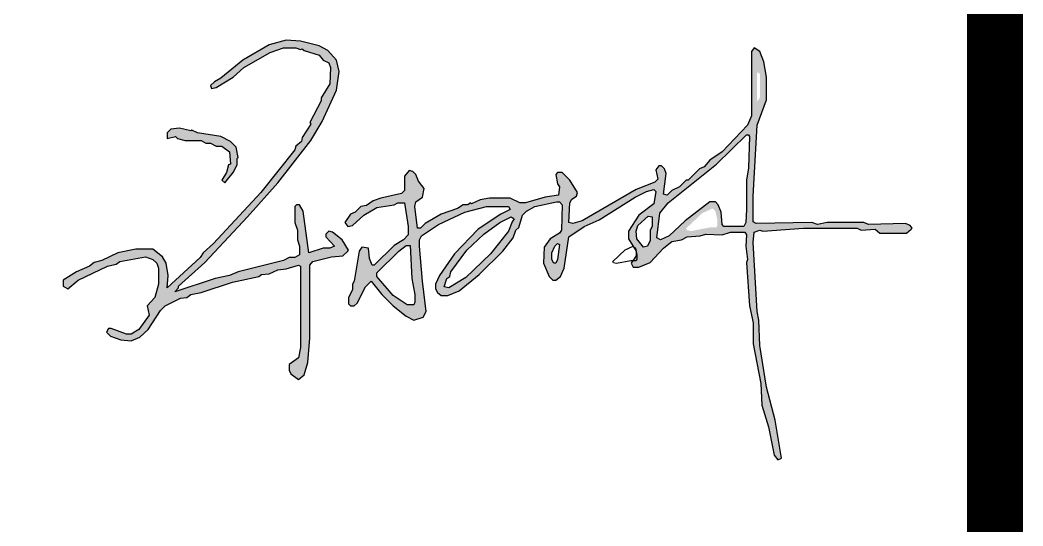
# Model space of a CAD drawing. Extents: x 185245 to 2166646, y -19957 to 815000.
# Drawn here: x 2047984 to 2050673, y 637812 to 639168 of the extents above; entities that cross this region are included whole.
import ezdxf

# ---------------------------------------------------------------- set-up
doc = ezdxf.new("R2010")
doc.units = 0
doc.header["$LTSCALE"] = 1000
doc.header["$MEASUREMENT"] = 0
doc.layers.add('PUB_TITLE', color=4, linetype='Continuous')
doc.layers.add('图框', color=4, linetype='Continuous')

msp = doc.modelspace()

# ---------------------------------------------------------------- hatches: boundary and pattern name
at = {"linetype": 'Continuous'}
h = msp.add_hatch(color=4, dxfattribs=at)
h.dxf.hatch_style = 1
h.paths.add_polyline_path([(2048565.852380671, 638797.064357104), (2048568.38738067, 638799.5993571039), (2048563.317380671, 638827.4843571044), (2048548.10738067, 638842.6943571039), (2048522.75738067, 638855.3693571042), (2048459.38238067, 638865.5093571038), (2048444.17238067, 638873.1143571036), (2048441.63738067, 638870.5793571044), (2048411.217380671, 638878.1843571041), (2048388.402380669, 638875.6493571035), (2048378.26238067, 638865.5093571038), (2048378.26238067, 638850.2993571043), (2048401.077380671, 638855.3693571042), (2048406.14738067, 638850.2993571043), (2048426.42738067, 638845.2293571045), (2048469.52238067, 638845.2293571045), (2048482.197380671, 638837.6243571041), (2048494.87238067, 638837.6243571041), (2048510.082380671, 638830.0193571043), (2048525.292380671, 638830.0193571043), (2048545.572380671, 638814.8093571041), (2048548.10738067, 638781.8543571045), (2048543.037380671, 638779.3193571039), (2048537.967380671, 638759.0393571039), (2048525.292380671, 638738.7593571038), (2048532.89738067, 638731.1543571041), (2048555.712380671, 638759.0393571039), (2048565.852380671, 638779.3193571039)], flags=17)
h.paths.add_polyline_path([(2048862.447380671, 638548.6343571038), (2048864.98238067, 638551.1693571045), (2048847.23738067, 638579.0543571042), (2048821.88738067, 638599.3343571043), (2048811.74738067, 638601.8693571042), (2048804.14238067, 638594.2643571037), (2048804.14238067, 638586.659357104), (2048826.957380671, 638561.3093571041), (2048814.282380669, 638556.2393571036), (2048796.537380671, 638556.2393571036), (2048758.51238067, 638543.564357104), (2048743.30238067, 638655.1043571045), (2048733.162380671, 638672.8493571039), (2048725.55738067, 638672.8493571039), (2048720.48738067, 638667.7793571041), (2048720.48738067, 638624.6843571041), (2048728.092380671, 638604.4043571041), (2048728.092380671, 638579.0543571042), (2048733.162380671, 638561.3093571041), (2048733.162380671, 638538.4943571042), (2048720.48738067, 638530.8893571037), (2048705.277380669, 638530.8893571037), (2048690.067380671, 638523.284357104), (2048568.38738067, 638492.8643571036), (2048545.572380671, 638482.7243571039), (2048507.54738067, 638475.1193571042), (2048398.542380671, 638439.629357104), (2048408.68238067, 638449.7693571043), (2048408.68238067, 638454.8393571035), (2048479.662380671, 638518.2143571035), (2048593.73738067, 638639.8943571043), (2048674.85738067, 638731.1543571041), (2048763.582380671, 638845.2293571045), (2048794.00238067, 638895.9293571042), (2048832.027380669, 638979.5843571043), (2048839.63238067, 639030.284357104), (2048832.027380669, 639060.7043571044), (2048809.212380671, 639086.0543571042), (2048786.39738067, 639098.7293571045), (2048735.697380671, 639111.4043571041), (2048697.67238067, 639113.939357104), (2048652.042380671, 639101.2643571037), (2048581.062380672, 639060.7043571044), (2048522.75738067, 639012.5393571039), (2048505.01238067, 639002.3993571035), (2048494.87238067, 638992.2593571038), (2048497.407380669, 638984.6543571041), (2048510.082380671, 638987.189357104), (2048555.712380671, 639015.0743571038), (2048583.597380671, 639040.4243571043), (2048654.577380671, 639080.9843571044), (2048690.067380671, 639093.659357104), (2048723.02238067, 639093.659357104), (2048735.697380671, 639088.5893571035), (2048740.76738067, 639091.1243571041), (2048745.837380671, 639086.0543571042), (2048786.39738067, 639073.379357104), (2048796.537380671, 639060.7043571044), (2048811.74738067, 639053.0993571039), (2048816.817380671, 639040.4243571043), (2048814.282380669, 638997.3293571044), (2048791.467380671, 638959.3043571042), (2048791.467380671, 638951.6993571038), (2048761.04738067, 638893.3943571043), (2048763.582380671, 638888.3243571038), (2048740.76738067, 638852.8343571043), (2048738.23238067, 638842.6943571039), (2048723.02238067, 638830.0193571043), (2048720.48738067, 638819.879357104), (2048629.227380671, 638705.8043571042), (2048502.477380671, 638568.9143571039), (2048474.592380671, 638543.564357104), (2048466.98738067, 638530.8893571037), (2048378.26238067, 638449.7693571043), (2048380.79738067, 638482.7243571039), (2048375.727380671, 638515.6793571042), (2048365.587380671, 638533.4243571043), (2048340.23738067, 638553.7043571044), (2048294.60738067, 638553.7043571044), (2048246.442380671, 638543.564357104), (2048203.347380671, 638523.284357104), (2048183.067380671, 638518.2143571035), (2048170.39238067, 638508.0743571038), (2048134.902380669, 638492.8643571036), (2048099.412380671, 638470.0493571043), (2048099.412380671, 638454.8393571035), (2048112.087380671, 638447.2343571044), (2048139.972380671, 638470.0493571043), (2048218.55738067, 638508.0743571038), (2048241.37238067, 638513.1443571043), (2048251.51238067, 638520.7493571041), (2048319.957380671, 638533.4243571043), (2048340.23738067, 638525.8193571039), (2048350.37738067, 638515.6793571042), (2048355.447380671, 638503.004357104), (2048355.447380671, 638459.909357104), (2048345.30738067, 638424.4193571045), (2048325.027380669, 638401.6043571045), (2048330.097380671, 638376.254357104), (2048302.212380671, 638338.2293571045), (2048281.93238067, 638325.5543571042), (2048269.25738067, 638325.5543571042), (2048228.697380671, 638340.7643571037), (2048221.092380671, 638340.7643571037), (2048216.02238067, 638330.6243571041), (2048226.162380671, 638320.4843571044), (2048254.04738067, 638310.344357104), (2048281.93238067, 638307.8093571041), (2048304.74738067, 638317.9493571038), (2048327.562380672, 638338.2293571045), (2048360.51738067, 638388.9293571042), (2048373.192380671, 638401.6043571045), (2048413.75238067, 638421.8843571038), (2048431.49738067, 638424.4193571045), (2048441.63738067, 638432.0243571035), (2048469.52238067, 638437.094357104), (2048553.17738067, 638464.9793571045), (2048624.157380669, 638480.189357104), (2048631.76238067, 638485.2593571038), (2048652.042380671, 638487.7943571045), (2048674.85738067, 638497.9343571041), (2048697.67238067, 638500.469357104), (2048730.62738067, 638510.6093571044), (2048735.697380671, 638508.0743571038), (2048735.697380671, 638290.064357104), (2048730.62738067, 638262.1793571042), (2048705.277380669, 638244.4343571041), (2048705.277380669, 638229.2243571039), (2048710.347380671, 638219.0843571043), (2048730.62738067, 638203.8743571041), (2048745.837380671, 638216.5493571043), (2048755.977380671, 638249.504357104), (2048761.04738067, 638315.4143571039), (2048761.04738067, 638510.6093571044), (2048768.652380669, 638520.7493571041), (2048819.352380671, 638533.4243571043), (2048849.77238067, 638535.9593571043)])
h.paths.add_polyline_path([(2049042.43238067, 638432.0243571035), (2049042.43238067, 638411.7443571042), (2049039.89738067, 638404.1393571037), (2049022.152380669, 638404.1393571037), (2048984.12738067, 638429.4893571036), (2048941.032380669, 638480.189357104), (2048941.032380669, 638490.3293571044), (2048999.337380671, 638548.6343571038), (2049019.61738067, 638563.844357104), (2049029.75738067, 638563.844357104), (2049034.827380671, 638475.1193571042)], flags=16)
h.paths.add_polyline_path([(2049308.60738067, 638634.8243571038), (2049303.537380671, 638627.219357104), (2049293.39738067, 638601.8693571042), (2049245.23238067, 638541.0293571041), (2049179.322380671, 638477.6543571041), (2049133.692380671, 638449.7693571043), (2049121.01738067, 638452.3043571042), (2049128.62238067, 638475.1193571042), (2049136.227380671, 638480.189357104), (2049138.76238067, 638492.8643571036), (2049181.85738067, 638551.1693571045), (2049227.48738067, 638594.2643571037), (2049270.582380671, 638624.6843571041), (2049301.00238067, 638639.8943571043)], flags=16)
h.paths.add_polyline_path([(2049430.287380671, 638566.379357104), (2049425.217380671, 638525.8193571039), (2049420.14738067, 638515.6793571042), (2049415.077380671, 638515.6793571042), (2049410.00738067, 638525.8193571039), (2049410.00738067, 638543.564357104), (2049417.61238067, 638561.3093571041), (2049425.217380671, 638568.9143571039)], flags=16)
h.paths.add_polyline_path([(2049678.717380671, 638639.8943571043), (2049678.717380671, 638614.5443571045), (2049673.64738067, 638604.4043571041), (2049673.64738067, 638576.5193571043), (2049666.042380671, 638561.3093571041), (2049655.902380669, 638558.7743571035), (2049638.157380669, 638581.5893571035), (2049635.62238067, 638601.8693571042), (2049640.692380671, 638617.0793571044), (2049668.577380671, 638642.4293571042)], flags=16)
h.paths.add_polyline_path([(2049853.63238067, 638632.2893571039), (2049853.63238067, 638617.0793571044), (2049851.097380671, 638612.0093571038), (2049833.352380671, 638612.0093571038), (2049782.652380669, 638601.8693571042), (2049772.51238067, 638604.4043571041), (2049769.977380671, 638609.4743571039), (2049813.072380671, 638650.034357104), (2049840.957380671, 638662.7093571043), (2049848.562380672, 638655.1043571045)], flags=16)
h.paths.add_polyline_path([(2049939.822380671, 638855.3693571042), (2049937.287380671, 638771.7143571035), (2049932.217380671, 638738.7593571038), (2049932.217380671, 638660.1743571043), (2049929.68238067, 638624.6843571041), (2049924.61238067, 638614.5443571045), (2049871.37738067, 638614.5443571045), (2049866.30738067, 638619.6143571036), (2049863.77238067, 638652.5693571039), (2049856.167380671, 638672.8493571039), (2049848.562380672, 638680.4543571044), (2049833.352380671, 638680.4543571044), (2049767.442380671, 638629.754357104), (2049724.347380671, 638589.1943571039), (2049701.532380669, 638579.0543571042), (2049691.39238067, 638584.1243571041), (2049698.99738067, 638650.034357104), (2049721.812380672, 638677.9193571045), (2049851.097380671, 638781.8543571045), (2049932.217380671, 638860.439357104), (2049937.287380671, 638860.439357104)], flags=16)
h.paths.add_polyline_path([(2049967.707380671, 639022.6793571042), (2049967.707380671, 638989.7243571039), (2049967.707380671, 638959.3043571042), (2049960.102380671, 638949.1643571039), (2049960.102380671, 639025.2143571035), (2049962.63738067, 639027.7493571041)], flags=16)
h.paths.add_polyline_path([(2050373.30738067, 638606.939357104), (2050375.842380671, 638609.4743571039), (2050370.77238067, 638617.0793571044), (2050358.097380671, 638622.1493571035), (2050259.23238067, 638619.6143571036), (2050246.55738067, 638624.6843571041), (2050147.692380671, 638624.6843571041), (2050122.342380671, 638619.6143571036), (2050107.13238067, 638624.6843571041), (2049957.567380671, 638622.1493571035), (2049949.962380671, 638627.219357104), (2049949.962380671, 638695.6643571039), (2049960.102380671, 638885.7893571039), (2049985.452380671, 638954.2343571044), (2049985.452380671, 639015.0743571038), (2049977.847380671, 639055.6343571038), (2049967.707380671, 639083.5193571043), (2049952.49738067, 639093.659357104), (2049944.89238067, 639083.5193571043), (2049944.89238067, 638911.1393571037), (2049934.75238067, 638885.7893571039), (2049866.30738067, 638814.8093571041), (2049833.352380671, 638791.9943571042), (2049818.14238067, 638774.2493571041), (2049805.467380671, 638769.1793571042), (2049775.04738067, 638738.7593571038), (2049769.977380671, 638738.7593571038), (2049752.23238067, 638721.0143571037), (2049731.952380671, 638710.8743571041), (2049719.277380669, 638698.1993571038), (2049709.13738067, 638700.7343571044), (2049716.74238067, 638756.504357104), (2049711.67238067, 638769.1793571042), (2049704.067380671, 638776.784357104), (2049696.462380671, 638776.784357104), (2049688.85738067, 638766.6443571043), (2049693.92738067, 638741.2943571045), (2049686.322380671, 638733.689357104), (2049635.62238067, 638713.409357104), (2049491.12738067, 638629.754357104), (2049465.777380669, 638622.1493571035), (2049455.63738067, 638624.6843571041), (2049458.17238067, 638677.9193571045), (2049463.24238067, 638688.0593571041), (2049475.917380671, 638695.6643571039), (2049478.452380671, 638705.8043571042), (2049458.17238067, 638738.7593571038), (2049437.89238067, 638759.0393571039), (2049425.217380671, 638759.0393571039), (2049420.14738067, 638753.969357104), (2049425.217380671, 638728.6193571042), (2049430.287380671, 638721.0143571037), (2049427.75238067, 638698.1993571038), (2049392.26238067, 638693.129357104), (2049339.027380669, 638677.9193571045), (2049323.817380671, 638677.9193571045), (2049298.467380671, 638690.594357104), (2049242.697380671, 638690.594357104), (2049217.347380671, 638685.5243571035), (2049194.532380669, 638675.3843571038), (2049191.99738067, 638677.9193571045), (2049184.39238067, 638672.8493571039), (2049171.717380671, 638672.8493571039), (2049156.50738067, 638662.7093571043), (2049113.412380671, 638647.4993571041), (2049070.317380671, 638622.1493571035), (2049057.64238067, 638609.4743571039), (2049050.037380671, 638609.4743571039), (2049042.43238067, 638667.7793571041), (2049044.967380671, 638680.4543571044), (2049062.712380671, 638693.129357104), (2049067.782380669, 638715.9443571039), (2049052.572380671, 638736.2243571039), (2049044.967380671, 638753.969357104), (2049037.36238067, 638761.5743571038), (2049027.222380671, 638764.1093571044), (2049014.54738067, 638748.8993571035), (2049014.54738067, 638710.8743571041), (2049006.942380671, 638703.2693571043), (2048951.17238067, 638690.594357104), (2048930.89238067, 638682.9893571036), (2048913.14738067, 638670.314357104), (2048897.937380672, 638667.7793571041), (2048882.727380671, 638652.5693571039), (2048870.05238067, 638647.4993571041), (2048854.842380671, 638624.6843571041), (2048862.447380671, 638614.5443571045), (2048875.12238067, 638617.0793571044), (2048905.542380671, 638644.9643571035), (2048941.032380669, 638665.2443571042), (2048986.662380671, 638672.8493571039), (2048996.80238067, 638677.9193571045), (2049014.54738067, 638677.9193571045), (2049024.687380672, 638614.5443571045), (2049024.687380672, 638591.7293571045), (2049012.01238067, 638579.0543571042), (2048986.662380671, 638563.844357104), (2048933.42738067, 638510.6093571044), (2048928.35738067, 638510.6093571044), (2048920.75238067, 638528.3543571045), (2048918.217380671, 638556.2393571036), (2048900.472380671, 638558.7743571035), (2048892.86738067, 638548.6343571038), (2048880.192380671, 638467.5143571037), (2048875.12238067, 638459.909357104), (2048875.12238067, 638444.6993571038), (2048864.98238067, 638424.4193571045), (2048864.98238067, 638406.6743571043), (2048870.05238067, 638401.6043571045), (2048880.192380671, 638401.6043571045), (2048887.79738067, 638409.2093571043), (2048910.61238067, 638452.3043571042), (2048925.822380671, 638467.5143571037), (2048953.707380671, 638432.0243571035), (2048984.12738067, 638401.6043571045), (2049019.61738067, 638373.719357104), (2049039.89738067, 638363.5793571044), (2049065.24738067, 638371.1843571041), (2049072.852380671, 638386.3943571043), (2049062.712380671, 638467.5143571037), (2049055.10738067, 638561.3093571041), (2049055.10738067, 638579.0543571042), (2049060.17738067, 638589.1943571039), (2049105.80738067, 638619.6143571036), (2049176.787380671, 638652.5693571039), (2049235.092380671, 638667.7793571041), (2049293.39738067, 638667.7793571041), (2049298.467380671, 638660.1743571043), (2049273.11738067, 638647.4993571041), (2049212.277380669, 638606.939357104), (2049148.902380669, 638541.0293571041), (2049108.342380671, 638482.7243571039), (2049098.202380671, 638459.909357104), (2049098.202380671, 638447.2343571044), (2049103.27238067, 638437.094357104), (2049113.412380671, 638429.4893571036), (2049131.157380669, 638429.4893571036), (2049161.577380671, 638442.1643571039), (2049214.812380672, 638485.2593571038), (2049278.187380672, 638548.6343571038), (2049306.072380671, 638584.1243571041), (2049313.67738067, 638604.4043571041), (2049321.282380669, 638612.0093571038), (2049331.42238067, 638644.9643571035), (2049341.562380672, 638655.1043571045), (2049364.37738067, 638667.7793571041), (2049422.68238067, 638680.4543571044), (2049430.287380671, 638680.4543571044), (2049437.89238067, 638672.8493571039), (2049435.35738067, 638604.4043571041), (2049430.287380671, 638596.7993571043), (2049404.937380672, 638581.5893571035), (2049389.727380671, 638558.7743571035), (2049387.192380671, 638515.6793571042), (2049402.402380669, 638480.189357104), (2049412.542380671, 638470.0493571043), (2049420.14738067, 638470.0493571043), (2049432.822380671, 638480.189357104), (2049442.962380671, 638503.004357104), (2049455.63738067, 638586.659357104), (2049496.197380671, 638614.5443571045), (2049536.75738067, 638632.2893571039), (2049633.087380671, 638693.129357104), (2049663.50738067, 638708.3393571035), (2049683.787380671, 638713.409357104), (2049688.85738067, 638708.3393571035), (2049683.787380671, 638675.3843571038), (2049643.227380671, 638644.9643571035), (2049615.342380671, 638601.8693571042), (2049615.342380671, 638581.5893571035), (2049635.62238067, 638548.6343571038), (2049635.62238067, 638535.9593571043), (2049622.947380671, 638515.6793571042), (2049628.01738067, 638505.5393571039), (2049643.227380671, 638505.5393571039), (2049673.64738067, 638518.2143571035), (2049709.13738067, 638556.2393571036), (2049731.952380671, 638573.9843571044), (2049757.30238067, 638579.0543571042), (2049772.51238067, 638586.659357104), (2049808.00238067, 638589.1943571039), (2049823.212380671, 638594.2643571037), (2049866.30738067, 638591.7293571045), (2049889.12238067, 638599.3343571043), (2049927.14738067, 638599.3343571043), (2049932.217380671, 638591.7293571045), (2049929.68238067, 638561.3093571041), (2049934.75238067, 638525.8193571039), (2049932.217380671, 638518.2143571035), (2049939.822380671, 638401.6043571045), (2049949.962380671, 638355.9743571039), (2049949.962380671, 638300.2043571044), (2049970.24238067, 638193.7343571044), (2049972.777380669, 638135.4293571042), (2049990.52238067, 638077.1243571041), (2050005.73238067, 638001.0743571038), (2050015.87238067, 637988.3993571035), (2050026.01238067, 637993.469357104), (2050008.26738067, 638094.8693571042), (2049985.452380671, 638183.594357104), (2049967.707380671, 638295.1343571038), (2049965.17238067, 638363.5793571044), (2049960.102380671, 638386.3943571043), (2049949.962380671, 638571.4493571038), (2049952.49738067, 638599.3343571043), (2049967.707380671, 638604.4043571041), (2049975.312380672, 638601.8693571042), (2050084.317380671, 638609.4743571039), (2050228.812380672, 638609.4743571039), (2050238.952380671, 638604.4043571041), (2050276.977380671, 638606.939357104), (2050289.652380669, 638596.7993571043), (2050360.63238067, 638596.7993571043)])

# ---------------------------------------------------------------- linework, layer by layer
at = {"color": 4, "linetype": 'Continuous', "elevation": 1.991429599002004e-08}
for points in [[(2048862.447380671, 638548.6343571038), (2048864.98238067, 638551.1693571045), (2048847.23738067, 638579.0543571042), (2048821.88738067, 638599.3343571043), (2048811.74738067, 638601.8693571042), (2048804.14238067, 638594.2643571037), (2048804.14238067, 638586.659357104), (2048826.957380671, 638561.3093571041), (2048814.282380669, 638556.2393571036), (2048796.537380671, 638556.2393571036), (2048758.51238067, 638543.564357104), (2048743.30238067, 638655.1043571045), (2048733.162380671, 638672.8493571039), (2048725.55738067, 638672.8493571039), (2048720.48738067, 638667.7793571041), (2048720.48738067, 638624.6843571041), (2048728.092380671, 638604.4043571041), (2048728.092380671, 638579.0543571042), (2048733.162380671, 638561.3093571041), (2048733.162380671, 638538.4943571042), (2048720.48738067, 638530.8893571037), (2048705.277380669, 638530.8893571037), (2048690.067380671, 638523.284357104), (2048568.38738067, 638492.8643571036), (2048545.572380671, 638482.7243571039), (2048507.54738067, 638475.1193571042), (2048398.542380671, 638439.629357104), (2048408.68238067, 638449.7693571043), (2048408.68238067, 638454.8393571035), (2048479.662380671, 638518.2143571035), (2048593.73738067, 638639.8943571043), (2048674.85738067, 638731.1543571041), (2048763.582380671, 638845.2293571045), (2048794.00238067, 638895.9293571042), (2048832.027380669, 638979.5843571043), (2048839.63238067, 639030.284357104), (2048832.027380669, 639060.7043571044), (2048809.212380671, 639086.0543571042), (2048786.39738067, 639098.7293571045), (2048735.697380671, 639111.4043571041), (2048697.67238067, 639113.939357104), (2048652.042380671, 639101.2643571037), (2048581.062380672, 639060.7043571044), (2048522.75738067, 639012.5393571039), (2048505.01238067, 639002.3993571035), (2048494.87238067, 638992.2593571038), (2048497.407380669, 638984.6543571041), (2048510.082380671, 638987.189357104), (2048555.712380671, 639015.0743571038), (2048583.597380671, 639040.4243571043), (2048654.577380671, 639080.9843571044), (2048690.067380671, 639093.659357104), (2048723.02238067, 639093.659357104), (2048735.697380671, 639088.5893571035), (2048740.76738067, 639091.1243571041), (2048745.837380671, 639086.0543571042), (2048786.39738067, 639073.379357104), (2048796.537380671, 639060.7043571044), (2048811.74738067, 639053.0993571039), (2048816.817380671, 639040.4243571043), (2048814.282380669, 638997.3293571044), (2048791.467380671, 638959.3043571042), (2048791.467380671, 638951.6993571038), (2048761.04738067, 638893.3943571043), (2048763.582380671, 638888.3243571038), (2048740.76738067, 638852.8343571043), (2048738.23238067, 638842.6943571039), (2048723.02238067, 638830.0193571043), (2048720.48738067, 638819.879357104), (2048629.227380671, 638705.8043571042), (2048502.477380671, 638568.9143571039), (2048474.592380671, 638543.564357104), (2048466.98738067, 638530.8893571037), (2048378.26238067, 638449.7693571043), (2048380.79738067, 638482.7243571039), (2048375.727380671, 638515.6793571042), (2048365.587380671, 638533.4243571043), (2048340.23738067, 638553.7043571044), (2048294.60738067, 638553.7043571044), (2048246.442380671, 638543.564357104), (2048203.347380671, 638523.284357104), (2048183.067380671, 638518.2143571035), (2048170.39238067, 638508.0743571038), (2048134.902380669, 638492.8643571036), (2048099.412380671, 638470.0493571043), (2048099.412380671, 638454.8393571035), (2048112.087380671, 638447.2343571044), (2048139.972380671, 638470.0493571043), (2048218.55738067, 638508.0743571038), (2048241.37238067, 638513.1443571043), (2048251.51238067, 638520.7493571041), (2048319.957380671, 638533.4243571043), (2048340.23738067, 638525.8193571039), (2048350.37738067, 638515.6793571042), (2048355.447380671, 638503.004357104), (2048355.447380671, 638459.909357104), (2048345.30738067, 638424.4193571045), (2048325.027380669, 638401.6043571045), (2048330.097380671, 638376.254357104), (2048302.212380671, 638338.2293571045), (2048281.93238067, 638325.5543571042), (2048269.25738067, 638325.5543571042), (2048228.697380671, 638340.7643571037), (2048221.092380671, 638340.7643571037), (2048216.02238067, 638330.6243571041), (2048226.162380671, 638320.4843571044), (2048254.04738067, 638310.344357104), (2048281.93238067, 638307.8093571041), (2048304.74738067, 638317.9493571038), (2048327.562380672, 638338.2293571045), (2048360.51738067, 638388.9293571042), (2048373.192380671, 638401.6043571045), (2048413.75238067, 638421.8843571038), (2048431.49738067, 638424.4193571045), (2048441.63738067, 638432.0243571035), (2048469.52238067, 638437.094357104), (2048553.17738067, 638464.9793571045), (2048624.157380669, 638480.189357104), (2048631.76238067, 638485.2593571038), (2048652.042380671, 638487.7943571045), (2048674.85738067, 638497.9343571041), (2048697.67238067, 638500.469357104), (2048730.62738067, 638510.6093571044), (2048735.697380671, 638508.0743571038), (2048735.697380671, 638290.064357104), (2048730.62738067, 638262.1793571042), (2048705.277380669, 638244.4343571041), (2048705.277380669, 638229.2243571039), (2048710.347380671, 638219.0843571043), (2048730.62738067, 638203.8743571041), (2048745.837380671, 638216.5493571043), (2048755.977380671, 638249.504357104), (2048761.04738067, 638315.4143571039), (2048761.04738067, 638510.6093571044), (2048768.652380669, 638520.7493571041), (2048819.352380671, 638533.4243571043), (2048849.77238067, 638535.9593571043), (2048862.447380671, 638548.6343571038)], [(2050373.30738067, 638606.939357104), (2050375.842380671, 638609.4743571039), (2050370.77238067, 638617.0793571044), (2050358.097380671, 638622.1493571035), (2050259.23238067, 638619.6143571036), (2050246.55738067, 638624.6843571041), (2050147.692380671, 638624.6843571041), (2050122.342380671, 638619.6143571036), (2050107.13238067, 638624.6843571041), (2049957.567380671, 638622.1493571035), (2049949.962380671, 638627.219357104), (2049949.962380671, 638695.6643571039), (2049960.102380671, 638885.7893571039), (2049985.452380671, 638954.2343571044), (2049985.452380671, 639015.0743571038), (2049977.847380671, 639055.6343571038), (2049967.707380671, 639083.5193571043), (2049952.49738067, 639093.659357104), (2049944.89238067, 639083.5193571043), (2049944.89238067, 638911.1393571037), (2049934.75238067, 638885.7893571039), (2049866.30738067, 638814.8093571041), (2049833.352380671, 638791.9943571042), (2049818.14238067, 638774.2493571041), (2049805.467380671, 638769.1793571042), (2049775.04738067, 638738.7593571038), (2049769.977380671, 638738.7593571038), (2049752.23238067, 638721.0143571037), (2049731.952380671, 638710.8743571041), (2049719.277380669, 638698.1993571038), (2049709.13738067, 638700.7343571044), (2049716.74238067, 638756.504357104), (2049711.67238067, 638769.1793571042), (2049704.067380671, 638776.784357104), (2049696.462380671, 638776.784357104), (2049688.85738067, 638766.6443571043), (2049693.92738067, 638741.2943571045), (2049686.322380671, 638733.689357104), (2049635.62238067, 638713.409357104), (2049491.12738067, 638629.754357104), (2049465.777380669, 638622.1493571035), (2049455.63738067, 638624.6843571041), (2049458.17238067, 638677.9193571045), (2049463.24238067, 638688.0593571041), (2049475.917380671, 638695.6643571039), (2049478.452380671, 638705.8043571042), (2049458.17238067, 638738.7593571038), (2049437.89238067, 638759.0393571039), (2049425.217380671, 638759.0393571039), (2049420.14738067, 638753.969357104), (2049425.217380671, 638728.6193571042), (2049430.287380671, 638721.0143571037), (2049427.75238067, 638698.1993571038), (2049392.26238067, 638693.129357104), (2049339.027380669, 638677.9193571045), (2049323.817380671, 638677.9193571045), (2049298.467380671, 638690.594357104), (2049242.697380671, 638690.594357104), (2049217.347380671, 638685.5243571035), (2049194.532380669, 638675.3843571038), (2049191.99738067, 638677.9193571045), (2049184.39238067, 638672.8493571039), (2049171.717380671, 638672.8493571039), (2049156.50738067, 638662.7093571043), (2049113.412380671, 638647.4993571041), (2049070.317380671, 638622.1493571035), (2049057.64238067, 638609.4743571039), (2049050.037380671, 638609.4743571039), (2049042.43238067, 638667.7793571041), (2049044.967380671, 638680.4543571044), (2049062.712380671, 638693.129357104), (2049067.782380669, 638715.9443571039), (2049052.572380671, 638736.2243571039), (2049044.967380671, 638753.969357104), (2049037.36238067, 638761.5743571038), (2049027.222380671, 638764.1093571044), (2049014.54738067, 638748.8993571035), (2049014.54738067, 638710.8743571041), (2049006.942380671, 638703.2693571043), (2048951.17238067, 638690.594357104), (2048930.89238067, 638682.9893571036), (2048913.14738067, 638670.314357104), (2048897.937380672, 638667.7793571041), (2048882.727380671, 638652.5693571039), (2048870.05238067, 638647.4993571041), (2048854.842380671, 638624.6843571041), (2048862.447380671, 638614.5443571045), (2048875.12238067, 638617.0793571044), (2048905.542380671, 638644.9643571035), (2048941.032380669, 638665.2443571042), (2048986.662380671, 638672.8493571039), (2048996.80238067, 638677.9193571045), (2049014.54738067, 638677.9193571045), (2049024.687380672, 638614.5443571045), (2049024.687380672, 638591.7293571045), (2049012.01238067, 638579.0543571042), (2048986.662380671, 638563.844357104), (2048933.42738067, 638510.6093571044), (2048928.35738067, 638510.6093571044), (2048920.75238067, 638528.3543571045), (2048918.217380671, 638556.2393571036), (2048900.472380671, 638558.7743571035), (2048892.86738067, 638548.6343571038), (2048880.192380671, 638467.5143571037), (2048875.12238067, 638459.909357104), (2048875.12238067, 638444.6993571038), (2048864.98238067, 638424.4193571045), (2048864.98238067, 638406.6743571043), (2048870.05238067, 638401.6043571045), (2048880.192380671, 638401.6043571045), (2048887.79738067, 638409.2093571043), (2048910.61238067, 638452.3043571042), (2048925.822380671, 638467.5143571037), (2048953.707380671, 638432.0243571035), (2048984.12738067, 638401.6043571045), (2049019.61738067, 638373.719357104), (2049039.89738067, 638363.5793571044), (2049065.24738067, 638371.1843571041), (2049072.852380671, 638386.3943571043), (2049062.712380671, 638467.5143571037), (2049055.10738067, 638561.3093571041), (2049055.10738067, 638579.0543571042), (2049060.17738067, 638589.1943571039), (2049105.80738067, 638619.6143571036), (2049176.787380671, 638652.5693571039), (2049235.092380671, 638667.7793571041), (2049293.39738067, 638667.7793571041), (2049298.467380671, 638660.1743571043), (2049273.11738067, 638647.4993571041), (2049212.277380669, 638606.939357104), (2049148.902380669, 638541.0293571041), (2049108.342380671, 638482.7243571039), (2049098.202380671, 638459.909357104), (2049098.202380671, 638447.2343571044), (2049103.27238067, 638437.094357104), (2049113.412380671, 638429.4893571036), (2049131.157380669, 638429.4893571036), (2049161.577380671, 638442.1643571039), (2049214.812380672, 638485.2593571038), (2049278.187380672, 638548.6343571038), (2049306.072380671, 638584.1243571041), (2049313.67738067, 638604.4043571041), (2049321.282380669, 638612.0093571038), (2049331.42238067, 638644.9643571035), (2049341.562380672, 638655.1043571045), (2049364.37738067, 638667.7793571041), (2049422.68238067, 638680.4543571044), (2049430.287380671, 638680.4543571044), (2049437.89238067, 638672.8493571039), (2049435.35738067, 638604.4043571041), (2049430.287380671, 638596.7993571043), (2049404.937380672, 638581.5893571035), (2049389.727380671, 638558.7743571035), (2049387.192380671, 638515.6793571042), (2049402.402380669, 638480.189357104), (2049412.542380671, 638470.0493571043), (2049420.14738067, 638470.0493571043), (2049432.822380671, 638480.189357104), (2049442.962380671, 638503.004357104), (2049455.63738067, 638586.659357104), (2049496.197380671, 638614.5443571045), (2049536.75738067, 638632.2893571039), (2049633.087380671, 638693.129357104), (2049663.50738067, 638708.3393571035), (2049683.787380671, 638713.409357104), (2049688.85738067, 638708.3393571035), (2049683.787380671, 638675.3843571038), (2049643.227380671, 638644.9643571035), (2049615.342380671, 638601.8693571042), (2049615.342380671, 638581.5893571035), (2049635.62238067, 638548.6343571038), (2049635.62238067, 638535.9593571043), (2049622.947380671, 638515.6793571042), (2049628.01738067, 638505.5393571039), (2049643.227380671, 638505.5393571039), (2049673.64738067, 638518.2143571035), (2049709.13738067, 638556.2393571036), (2049731.952380671, 638573.9843571044), (2049757.30238067, 638579.0543571042), (2049772.51238067, 638586.659357104), (2049808.00238067, 638589.1943571039), (2049823.212380671, 638594.2643571037), (2049866.30738067, 638591.7293571045), (2049889.12238067, 638599.3343571043), (2049927.14738067, 638599.3343571043), (2049932.217380671, 638591.7293571045), (2049929.68238067, 638561.3093571041), (2049934.75238067, 638525.8193571039), (2049932.217380671, 638518.2143571035), (2049939.822380671, 638401.6043571045), (2049949.962380671, 638355.9743571039), (2049949.962380671, 638300.2043571044), (2049970.24238067, 638193.7343571044), (2049972.777380669, 638135.4293571042), (2049990.52238067, 638077.1243571041), (2050005.73238067, 638001.0743571038), (2050015.87238067, 637988.3993571035), (2050026.01238067, 637993.469357104), (2050008.26738067, 638094.8693571042), (2049985.452380671, 638183.594357104), (2049967.707380671, 638295.1343571038), (2049965.17238067, 638363.5793571044), (2049960.102380671, 638386.3943571043), (2049949.962380671, 638571.4493571038), (2049952.49738067, 638599.3343571043), (2049967.707380671, 638604.4043571041), (2049975.312380672, 638601.8693571042), (2050084.317380671, 638609.4743571039), (2050228.812380672, 638609.4743571039), (2050238.952380671, 638604.4043571041), (2050276.977380671, 638606.939357104), (2050289.652380669, 638596.7993571043), (2050360.63238067, 638596.7993571043), (2050373.30738067, 638606.939357104)], [(2048565.852380671, 638797.064357104), (2048568.38738067, 638799.5993571039), (2048563.317380671, 638827.4843571044), (2048548.10738067, 638842.6943571039), (2048522.75738067, 638855.3693571042), (2048459.38238067, 638865.5093571038), (2048444.17238067, 638873.1143571036), (2048441.63738067, 638870.5793571044), (2048411.217380671, 638878.1843571041), (2048388.402380669, 638875.6493571035), (2048378.26238067, 638865.5093571038), (2048378.26238067, 638850.2993571043), (2048401.077380671, 638855.3693571042), (2048406.14738067, 638850.2993571043), (2048426.42738067, 638845.2293571045), (2048469.52238067, 638845.2293571045), (2048482.197380671, 638837.6243571041), (2048494.87238067, 638837.6243571041), (2048510.082380671, 638830.0193571043), (2048525.292380671, 638830.0193571043), (2048545.572380671, 638814.8093571041), (2048548.10738067, 638781.8543571045), (2048543.037380671, 638779.3193571039), (2048537.967380671, 638759.0393571039), (2048525.292380671, 638738.7593571038), (2048532.89738067, 638731.1543571041), (2048555.712380671, 638759.0393571039), (2048565.852380671, 638779.3193571039), (2048565.852380671, 638797.064357104)], [(2049939.822380671, 638855.3693571042), (2049937.287380671, 638771.7143571035), (2049932.217380671, 638738.7593571038), (2049932.217380671, 638660.1743571043), (2049929.68238067, 638624.6843571041), (2049924.61238067, 638614.5443571045), (2049871.37738067, 638614.5443571045), (2049866.30738067, 638619.6143571036), (2049863.77238067, 638652.5693571039), (2049856.167380671, 638672.8493571039), (2049848.562380672, 638680.4543571044), (2049833.352380671, 638680.4543571044), (2049767.442380671, 638629.754357104), (2049724.347380671, 638589.1943571039), (2049701.532380669, 638579.0543571042), (2049691.39238067, 638584.1243571041), (2049698.99738067, 638650.034357104), (2049721.812380672, 638677.9193571045), (2049851.097380671, 638781.8543571045), (2049932.217380671, 638860.439357104), (2049937.287380671, 638860.439357104), (2049939.822380671, 638855.3693571042)], [(2049308.60738067, 638634.8243571038), (2049303.537380671, 638627.219357104), (2049293.39738067, 638601.8693571042), (2049245.23238067, 638541.0293571041), (2049179.322380671, 638477.6543571041), (2049133.692380671, 638449.7693571043), (2049121.01738067, 638452.3043571042), (2049128.62238067, 638475.1193571042), (2049136.227380671, 638480.189357104), (2049138.76238067, 638492.8643571036), (2049181.85738067, 638551.1693571045), (2049227.48738067, 638594.2643571037), (2049270.582380671, 638624.6843571041), (2049301.00238067, 638639.8943571043), (2049308.60738067, 638634.8243571038)], [(2049678.717380671, 638639.8943571043), (2049678.717380671, 638614.5443571045), (2049673.64738067, 638604.4043571041), (2049673.64738067, 638576.5193571043), (2049666.042380671, 638561.3093571041), (2049655.902380669, 638558.7743571035), (2049638.157380669, 638581.5893571035), (2049635.62238067, 638601.8693571042), (2049640.692380671, 638617.0793571044), (2049668.577380671, 638642.4293571042), (2049678.717380671, 638639.8943571043)], [(2049042.43238067, 638432.0243571035), (2049042.43238067, 638411.7443571042), (2049039.89738067, 638404.1393571037), (2049022.152380669, 638404.1393571037), (2048984.12738067, 638429.4893571036), (2048941.032380669, 638480.189357104), (2048941.032380669, 638490.3293571044), (2048999.337380671, 638548.6343571038), (2049019.61738067, 638563.844357104), (2049029.75738067, 638563.844357104), (2049034.827380671, 638475.1193571042), (2049042.43238067, 638432.0243571035)], [(2049430.287380671, 638566.379357104), (2049425.217380671, 638525.8193571039), (2049420.14738067, 638515.6793571042), (2049415.077380671, 638515.6793571042), (2049410.00738067, 638525.8193571039), (2049410.00738067, 638543.564357104), (2049417.61238067, 638561.3093571041), (2049425.217380671, 638568.9143571039), (2049430.287380671, 638566.379357104)], [(2049637.68361165, 638538.3316595727), (2049637.68361165, 638526.6316595722), (2049635.73361165, 638522.7316595728), (2049622.083611649, 638522.7316595728), (2049583.083611649, 638514.9316595725), (2049575.283611651, 638516.8816595722), (2049573.333611649, 638520.7816595724), (2049606.48361165, 638551.9816595728), (2049627.93361165, 638561.7316595728), (2049633.783611651, 638555.8816595722), (2049637.68361165, 638538.3316595727)]]:
    msp.add_lwpolyline(points, dxfattribs=at)
at = {"layer": 'PUB_TITLE', "const_width": 150, "elevation": 1.991429599002004e-08}
msp.add_lwpolyline([(1966748.042825174, 599462.7420397846), (2050598.042825174, 599462.7420397846), (2050598.042825174, 659462.7420397846), (1966748.042825174, 659462.7420397846)], close=True, dxfattribs=at)
at = {"layer": '图框', "color": 0, "const_width": 75, "elevation": 1.991429599002004e-08}
msp.add_lwpolyline([(2041584.189080875, 646335.5681801995), (2050598.042825174, 646335.5681801995), (2050598.042825174, 631096.768180195), (2041584.189080875, 631096.768180195)], close=True, dxfattribs=at)

doc.saveas('drawing.dxf')
